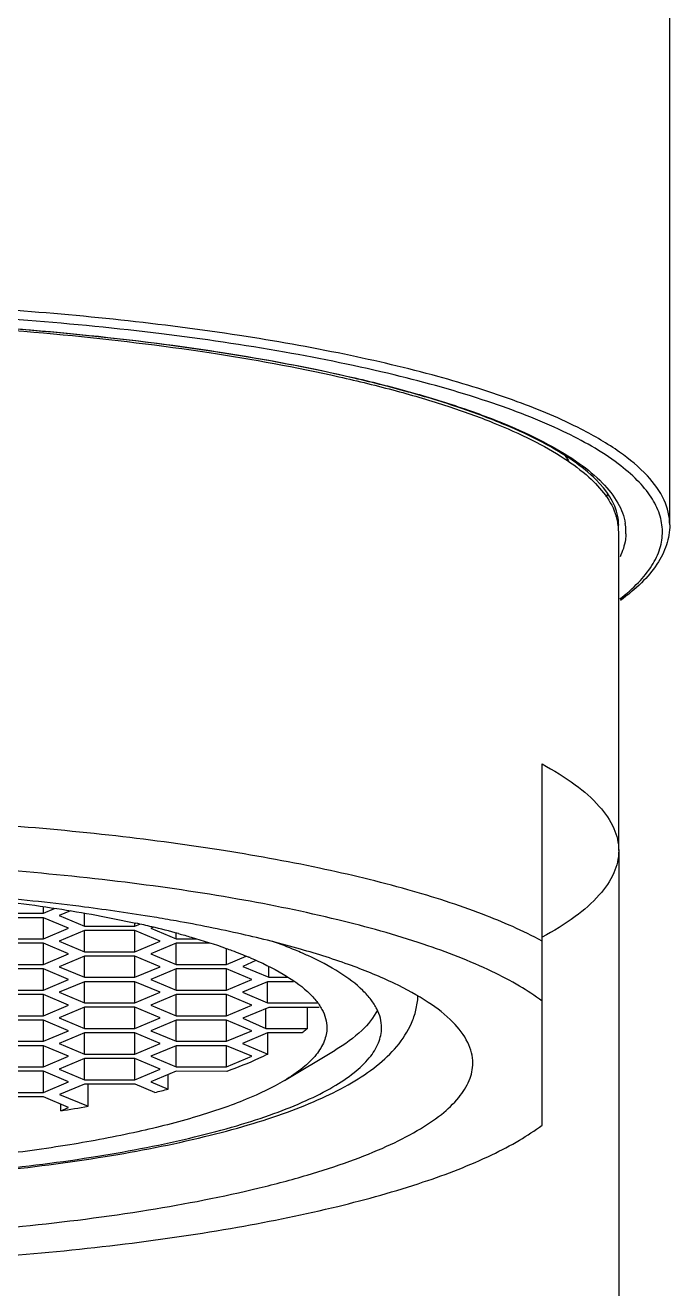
# Model space of a CAD drawing. Header units: millimetres. Extents: x 789 to 1209, y 393 to 987.
# Drawn here: x 1120.26 to 1126.88, y 807.56 to 820.55 of the extents above; entities that cross this region are included whole.
import ezdxf

# ---------------------------------------------------------------- set-up
doc = ezdxf.new("R2010")
doc.units = ezdxf.units.MM
doc.header["$LTSCALE"] = 0.1
doc.layers.add('02___PRT_ALL_AXES', color=7, linetype='Continuous')
doc.layers.add('DEF_LAYER_ASSEM_MEMBER', color=7, linetype='Continuous')

msp = doc.modelspace()

# ---------------------------------------------------------------- linework, layer by layer
at = {"color": 7, "linetype": 'Continuous'}
for p, q in [((1126.3578, 812.0646), (1126.3578, 782.1113)), ((1120.443, 811.4211), (1120.443, 811.4858)), ((1119.9234, 811.4211), (1120.443, 811.4211)), ((1120.443, 811.3758), (1119.9234, 811.3758)), ((1120.443, 811.4211), (1120.5588, 811.4696)), ((1120.443, 811.158), (1120.443, 811.3758)), ((1120.7028, 811.2669), (1120.443, 811.3758)), ((1120.7212, 811.4469), (1120.6054, 811.3984)), ((1120.6054, 811.3984), (1120.8652, 811.2896)), ((1120.8652, 811.2896), (1120.8652, 811.42)), ((1120.443, 811.158), (1120.7028, 811.2669)), ((1120.8652, 811.2442), (1120.6054, 811.1353)), ((1120.8652, 811.2896), (1121.3848, 811.2896)), ((1120.8652, 811.0265), (1120.8652, 811.2442)), ((1121.3848, 811.2442), (1120.8652, 811.2442)), ((1121.3848, 811.2896), (1121.3848, 811.3198)), ((1121.3848, 811.2896), (1121.4342, 811.3103)), ((1121.3848, 811.0265), (1121.3848, 811.2442)), ((1121.6447, 811.1353), (1121.3848, 811.2442)), ((1121.5681, 811.2756), (1121.5472, 811.2669)), ((1121.5472, 811.2669), (1121.807, 811.158)), ((1119.9234, 811.158), (1120.443, 811.158)), ((1120.443, 811.1127), (1119.9234, 811.1127)), ((1120.443, 810.8949), (1120.443, 811.1127)), ((1120.7028, 811.0038), (1120.443, 811.1127)), ((1120.6054, 811.1353), (1120.8652, 811.0265)), ((1121.3848, 811.0265), (1121.6447, 811.1353)), ((1121.807, 811.1127), (1121.5472, 811.0038)), ((1121.807, 811.158), (1121.807, 811.2134)), ((1121.807, 811.158), (1122.0193, 811.158)), ((1121.807, 810.8949), (1121.807, 811.1127)), ((1122.1549, 811.1127), (1121.807, 811.1127)), ((1120.443, 810.8949), (1120.7028, 811.0038)), ((1120.8652, 810.9811), (1120.6054, 810.8723)), ((1120.8652, 811.0265), (1121.3848, 811.0265)), ((1120.8652, 810.7634), (1120.8652, 810.9811)), ((1121.3848, 810.9811), (1120.8652, 810.9811)), ((1121.3848, 810.7634), (1121.3848, 810.9811)), ((1121.6447, 810.8723), (1121.3848, 810.9811)), ((1121.5472, 811.0038), (1121.807, 810.8949)), ((1122.3266, 810.8949), (1122.3266, 811.0517)), ((1122.3266, 810.8949), (1122.5293, 810.9798)), ((1119.9234, 810.8949), (1120.443, 810.8949)), ((1120.443, 810.8496), (1119.9234, 810.8496)), ((1120.443, 810.6318), (1120.443, 810.8496)), ((1120.7028, 810.7407), (1120.443, 810.8496)), ((1120.6054, 810.8723), (1120.8652, 810.7634)), ((1121.3848, 810.7634), (1121.6447, 810.8723)), ((1121.807, 810.8496), (1121.5472, 810.7407)), ((1121.807, 810.8949), (1122.3266, 810.8949)), ((1121.807, 810.6318), (1121.807, 810.8496)), ((1122.3266, 810.8496), (1121.807, 810.8496)), ((1122.3266, 810.6318), (1122.3266, 810.8496)), ((1122.5865, 810.7407), (1122.3266, 810.8496)), ((1122.627, 810.9344), (1122.4954, 810.8753)), ((1122.4954, 810.8753), (1122.7624, 810.7653)), ((1122.7624, 810.7653), (1122.7624, 810.8663)), ((1120.443, 810.6318), (1120.7028, 810.7407)), ((1120.8652, 810.718), (1120.6054, 810.6092)), ((1120.8652, 810.7634), (1121.3848, 810.7634)), ((1120.8652, 810.5003), (1120.8652, 810.718)), ((1121.3848, 810.718), (1120.8652, 810.718)), ((1121.3848, 810.5003), (1121.3848, 810.718)), ((1121.6447, 810.6092), (1121.3848, 810.718)), ((1121.5472, 810.7407), (1121.807, 810.6318)), ((1122.3266, 810.6318), (1122.5865, 810.7407)), ((1122.7488, 810.718), (1122.489, 810.6092)), ((1122.7488, 810.5003), (1122.7488, 810.718)), ((1123.0165, 810.718), (1122.7488, 810.718)), ((1122.7624, 810.7653), (1122.9562, 810.7653)), ((1119.9234, 810.6318), (1120.443, 810.6318)), ((1120.443, 810.5865), (1119.9234, 810.5865)), ((1120.443, 810.3688), (1120.443, 810.5865)), ((1120.7028, 810.4776), (1120.443, 810.5865)), ((1120.6054, 810.6092), (1120.8652, 810.5003)), ((1121.3848, 810.5003), (1121.6447, 810.6092)), ((1121.807, 810.5865), (1121.5472, 810.4776)), ((1121.807, 810.6318), (1122.3266, 810.6318)), ((1121.807, 810.3688), (1121.807, 810.5865)), ((1122.3266, 810.5865), (1121.807, 810.5865)), ((1122.3266, 810.3688), (1122.3266, 810.5865)), ((1122.5865, 810.4776), (1122.3266, 810.5865)), ((1122.489, 810.6092), (1122.7488, 810.5003)), ((1120.443, 810.3688), (1120.7028, 810.4776)), ((1120.8652, 810.4549), (1120.6054, 810.3461)), ((1120.8652, 810.5003), (1121.3848, 810.5003)), ((1120.8652, 810.2372), (1120.8652, 810.4549)), ((1121.3848, 810.4549), (1120.8652, 810.4549)), ((1121.3848, 810.2372), (1121.3848, 810.4549)), ((1121.6447, 810.3461), (1121.3848, 810.4549)), ((1121.5472, 810.4776), (1121.807, 810.3688)), ((1122.3266, 810.3688), (1122.5865, 810.4776)), ((1122.7624, 810.4531), (1122.4954, 810.3431)), ((1122.7488, 810.5003), (1123.2684, 810.5003)), ((1123.2792, 810.4531), (1122.7624, 810.4531)), ((1123.1586, 810.2382), (1123.1586, 810.4531)), ((1119.9234, 810.3688), (1120.443, 810.3688)), ((1120.443, 810.3234), (1119.9234, 810.3234)), ((1120.443, 810.1057), (1120.443, 810.3234)), ((1120.7028, 810.2145), (1120.443, 810.3234)), ((1120.6054, 810.3461), (1120.8652, 810.2372)), ((1121.3848, 810.2372), (1121.6447, 810.3461)), ((1121.807, 810.3234), (1121.5472, 810.2145)), ((1121.807, 810.3688), (1122.3266, 810.3688)), ((1121.807, 810.1057), (1121.807, 810.3234)), ((1122.3266, 810.3234), (1121.807, 810.3234)), ((1122.3266, 810.1057), (1122.3266, 810.3234)), ((1122.5865, 810.2145), (1122.3266, 810.3234)), ((1122.4954, 810.3431), (1122.7288, 810.2382)), ((1122.7288, 810.2382), (1122.7288, 810.4392)), ((1120.443, 810.1057), (1120.7028, 810.2145)), ((1120.8652, 810.1918), (1120.6054, 810.083)), ((1120.8652, 810.2372), (1121.3848, 810.2372)), ((1120.8652, 809.9741), (1120.8652, 810.1918)), ((1121.3848, 810.1918), (1120.8652, 810.1918)), ((1121.3848, 809.9741), (1121.3848, 810.1918)), ((1121.6447, 810.083), (1121.3848, 810.1918)), ((1121.5472, 810.2145), (1121.807, 810.1057)), ((1122.3266, 810.1057), (1122.5865, 810.2145)), ((1122.749, 810.1918), (1122.4898, 810.0831)), ((1122.7288, 810.2382), (1123.1586, 810.2382)), ((1123.1045, 810.1918), (1122.749, 810.1918)), ((1122.7523, 809.9737), (1122.7523, 810.1918)), ((1119.9234, 810.1057), (1120.443, 810.1057)), ((1120.443, 810.0603), (1119.9234, 810.0603)), ((1120.443, 809.8426), (1120.443, 810.0603)), ((1120.7028, 809.9514), (1120.443, 810.0603)), ((1120.6054, 810.083), (1120.8652, 809.9741)), ((1121.3848, 809.9741), (1121.6447, 810.083)), ((1121.807, 810.0603), (1121.5472, 809.9514)), ((1121.807, 810.1057), (1122.3266, 810.1057)), ((1121.807, 809.8426), (1121.807, 810.0603)), ((1122.3266, 810.0603), (1121.807, 810.0603)), ((1122.3266, 809.8426), (1122.3266, 810.0603)), ((1122.5865, 809.9514), (1122.3266, 810.0603)), ((1122.4898, 810.0831), (1122.7523, 809.9737)), ((1120.443, 809.8426), (1120.7028, 809.9514)), ((1120.8652, 809.9288), (1120.6054, 809.8199)), ((1120.8652, 809.9741), (1121.3848, 809.9741)), ((1120.8652, 809.711), (1120.8652, 809.9288)), ((1121.3848, 809.9288), (1120.8652, 809.9288)), ((1121.3848, 809.711), (1121.3848, 809.9288)), ((1121.6447, 809.8199), (1121.3848, 809.9288)), ((1121.5472, 809.9514), (1121.807, 809.8426)), ((1122.3266, 809.8426), (1122.5865, 809.9514)), ((1122.9224, 809.7024), (1123.4441, 810.0154)), ((1119.9234, 809.8426), (1120.443, 809.8426)), ((1120.443, 809.7972), (1119.9234, 809.7972)), ((1120.443, 809.5795), (1120.443, 809.7972)), ((1120.7028, 809.6883), (1120.443, 809.7972)), ((1120.6054, 809.8199), (1120.8652, 809.711)), ((1121.3848, 809.711), (1121.6447, 809.8199)), ((1121.8069, 809.797), (1121.5474, 809.6883)), ((1122.3299, 809.7967), (1121.8069, 809.797)), ((1121.807, 809.8426), (1122.3266, 809.8426)), ((1120.443, 809.5795), (1120.7028, 809.6883)), ((1120.8652, 809.711), (1121.3848, 809.711)), ((1121.3855, 809.6657), (1120.8663, 809.6656)), ((1121.59, 809.5802), (1121.3855, 809.6657)), ((1121.5474, 809.6883), (1121.7251, 809.6138)), ((1121.7251, 809.6138), (1121.7251, 809.7627)), ((1119.9234, 809.5795), (1120.443, 809.5795)), ((1120.8663, 809.6656), (1120.6101, 809.5578)), ((1120.6101, 809.5578), (1120.9033, 809.4382)), ((1120.9033, 809.4382), (1120.9033, 809.6656)), ((1120.443, 809.5341), (1119.9234, 809.5341)), ((1120.7028, 809.4253), (1120.443, 809.5341)), ((1120.6214, 809.3911), (1120.6214, 809.4594)), ((1120.6214, 809.3911), (1120.7028, 809.4253))]:
    msp.add_line(p, q, dxfattribs=at)
for centre, radius, start, end in [((1125.5008, 816.2152), 0.892, 324.7616, 326.98786), ((1125.882, 815.4103), 0.4759, 7.08217, 10.71091), ((1125.896, 815.412), 0.4619, 0.01792, 7.08355), ((1125.8312, 815.4121), 0.5266, 357.42472, 359.99907), ((1125.8926, 815.3387), 0.5402, 2.23117, 9.38555), ((1125.9019, 815.3394), 0.531, 357.79747, 2.20462), ((1119.1693, 801.2011), 10.3599, 76.67084, 77.60325), ((1119.4587, 802.4211), 9.106, 74.89086, 76.6729), ((1121.045, 807.3699), 3.9046, 67.03232, 67.26569), ((1121.5739, 807.5218), 3.811, 65.35291, 66.29208), ((1119.4536, 818.4615), 9.1346, 283.52587, 284.39905), ((1118.4119, 823.5056), 14.2864, 278.89721, 280.04341)]:
    msp.add_arc(centre, radius, start, end, dxfattribs=at)
for points, knots in [([(1125.9733, 816.3948), (1125.7609, 816.5038), (1125.2757, 816.7063), (1124.4604, 816.9587), (1123.5053, 817.1821), (1122.013, 817.4446), (1119.9497, 817.6597), (1118.2436, 817.7164), (1117.3578, 817.7164)], [0, 0, 0, 0, 0.0816467, 0.1792428, 0.2915556, 0.4168099, 0.69714, 1, 1, 1, 1]), ([(1126.3531, 816.04), (1126.1784, 816.1713), (1125.7412, 816.4139), (1124.9654, 816.7109), (1124.005, 816.9773), (1122.8827, 817.2055), (1121.6249, 817.3896), (1119.7709, 817.5732), (1118.334, 817.6255), (1117.3578, 817.6255)], [0, 0, 0, 0, 0.0710493, 0.1612312, 0.269706, 0.3945777, 0.5332672, 0.6827173, 1, 1, 1, 1]), ([(1117.3578, 817.5348), (1117.9334, 817.5348), (1119.0648, 817.509), (1120.7098, 817.3936), (1122.2333, 817.2064), (1123.3982, 816.9893), (1124.225, 816.7797), (1124.7581, 816.6158), (1125.2242, 816.4407), (1125.6193, 816.2558), (1125.9405, 816.0628), (1126.1858, 815.8622), (1126.354, 815.6538), (1126.4135, 815.5), (1126.4256, 815.4268)], [0, 0, 0, 0, 0.1797406, 0.3533026, 0.514806, 0.6588934, 0.7229795, 0.7811251, 0.8329835, 0.878341, 0.9171715, 0.9497466, 0.9768304, 1, 1, 1, 1]), ([(1126.3496, 815.4987), (1126.3225, 815.6421), (1126.1667, 815.8576), (1125.8797, 816.0856), (1125.5626, 816.2736), (1125.1715, 816.4539), (1124.7087, 816.626), (1124.1789, 816.7874), (1123.3568, 816.9941), (1122.1993, 817.2083), (1120.6859, 817.3932), (1119.0524, 817.5071), (1117.9291, 817.5326), (1117.3578, 817.5326)], [0, 0, 0, 0, 0.0461717, 0.0780783, 0.1167098, 0.1621447, 0.2142506, 0.2727495, 0.3372523, 0.4822696, 0.6447478, 0.8192872, 1, 1, 1, 1]), ([(1126.8828, 815.4121), (1126.8828, 815.4987), (1126.8355, 815.6878), (1126.6461, 815.9431), (1126.351, 816.1852), (1126.1094, 816.3249), (1125.9733, 816.3948)], [0, 0, 0, 0, 0.1858217, 0.4031937, 0.671662, 1, 1, 1, 1]), ([(1126.369, 814.6508), (1126.437, 814.7029), (1126.5582, 814.8075), (1126.7012, 814.9818), (1126.7891, 815.1615), (1126.8178, 815.346), (1126.7847, 815.5303), (1126.6927, 815.7096), (1126.5459, 815.8835), (1126.4224, 815.9879), (1126.3531, 816.04)], [0, 0, 0, 0, 0.1504936, 0.2801254, 0.3934933, 0.4978525, 0.6025622, 0.7168876, 0.847891, 1, 1, 1, 1]), ([(1126.8828, 815.4121), (1126.8828, 815.3427), (1126.8581, 815.1988), (1126.7536, 814.9958), (1126.5894, 814.8044), (1126.4526, 814.6913), (1126.3766, 814.6355)], [0, 0, 0, 0, 0.2168802, 0.4473497, 0.7053171, 1, 1, 1, 1]), ([(1126.4324, 815.3189), (1126.4317, 815.2994), (1126.4241, 815.2188), (1126.3984, 815.1404), (1126.3719, 815.0853)], [0, 0, 0, 0, 0.2425818, 1, 1, 1, 1]), ([(1119.6743, 811.5843), (1119.9773, 811.5536), (1120.5531, 811.482), (1121.1243, 811.3786), (1121.3934, 811.3195)], [0, 0, 0, 0, 0.5250288, 1, 1, 1, 1]), ([(1121.8323, 811.2124), (1121.8757, 811.2006), (1122.0401, 811.1546), (1122.2029, 811.103), (1122.3213, 811.0608)], [0, 0, 0, 0, 0.2636095, 1, 1, 1, 1]), ([(1123.1063, 811.0112), (1123.0824, 811.0217), (1122.982, 811.0646), (1122.88, 811.1037), (1122.8018, 811.1319)], [0, 0, 0, 0, 0.2388678, 1, 1, 1, 1]), ([(1122.3213, 811.0608), (1122.3416, 811.0536), (1122.4197, 811.0252), (1122.4972, 810.9949), (1122.554, 810.9711)], [0, 0, 0, 0, 0.2589338, 1, 1, 1, 1]), ([(1122.5686, 810.9649), (1122.6854, 810.9154), (1122.8918, 810.8163), (1123.1172, 810.6622), (1123.2441, 810.5318), (1123.309, 810.4381), (1123.3487, 810.3425), (1123.3578, 810.2769), (1123.3578, 810.2453)], [0, 0, 0, 0, 0.3396217, 0.6120003, 0.7251276, 0.8251722, 0.9153064, 1, 1, 1, 1]), ([(1123.9203, 810.2453), (1123.9203, 810.2776), (1123.9117, 810.3444), (1123.8738, 810.4421), (1123.8119, 810.5381), (1123.6908, 810.6715), (1123.475, 810.8306), (1123.2758, 810.9339), (1123.1632, 810.9856)], [0, 0, 0, 0, 0.0873798, 0.1796993, 0.2811088, 0.3946621, 0.665185, 1, 1, 1, 1]), ([(1117.3578, 808.6466), (1117.793, 808.6466), (1118.6481, 808.6667), (1119.8902, 808.7566), (1121.0387, 808.9027), (1121.9155, 809.0729), (1122.5377, 809.2384), (1122.9409, 809.3693), (1123.2972, 809.512), (1123.6063, 809.6683), (1123.869, 809.8424), (1124.0849, 810.044), (1124.2157, 810.2462), (1124.2777, 810.4258), (1124.2918, 810.5208), (1124.2943, 810.5689)], [0, 0, 0, 0, 0.1727341, 0.3393429, 0.4940877, 0.6319969, 0.6934572, 0.7495305, 0.8001719, 0.8456639, 0.8867576, 0.9248878, 0.962187, 0.9808839, 1, 1, 1, 1]), ([(1123.8769, 810.4269), (1123.8391, 810.3478), (1123.7072, 810.1891), (1123.5413, 810.0737), (1123.4441, 810.0154)], [0, 0, 0, 0, 0.4360278, 1, 1, 1, 1]), ([(1117.3578, 808.6577), (1117.7847, 808.6577), (1118.6232, 808.6773), (1119.8403, 808.7649), (1120.9626, 808.9069), (1121.8164, 809.0714), (1122.4177, 809.2303), (1122.8012, 809.354), (1123.1328, 809.486), (1123.4098, 809.6249), (1123.6301, 809.7699), (1123.7924, 809.9207), (1123.8954, 810.0784), (1123.9203, 810.1924), (1123.9203, 810.2453)], [0, 0, 0, 0, 0.1827075, 0.3588074, 0.5220184, 0.6666624, 0.7305239, 0.7880942, 0.8390317, 0.8831548, 0.9205187, 0.9515558, 0.9773464, 1, 1, 1, 1]), ([(1123.3578, 810.2453), (1123.3578, 810.1981), (1123.3362, 810.0968), (1123.2467, 809.9559), (1123.1053, 809.821), (1122.9882, 809.7419), (1122.9224, 809.7024)], [0, 0, 0, 0, 0.1955157, 0.4169574, 0.6820216, 1, 1, 1, 1]), ([(1123.1586, 810.2382), (1123.1543, 810.2343), (1123.1366, 810.2184), (1123.1185, 810.2031), (1123.1045, 810.1918)], [0, 0, 0, 0, 0.244056, 1, 1, 1, 1]), ([(1122.7523, 809.9737), (1122.7206, 809.958), (1122.5826, 809.8925), (1122.4404, 809.8363), (1122.3299, 809.7967)], [0, 0, 0, 0, 0.2316757, 1, 1, 1, 1]), ([(1122.9224, 809.7024), (1122.7972, 809.6273), (1122.502, 809.4883), (1121.9952, 809.3161), (1121.3879, 809.1629), (1120.6931, 809.0324), (1119.9253, 808.9276), (1118.8069, 808.8236), (1117.9433, 808.7938), (1117.3578, 808.7938)], [0, 0, 0, 0, 0.077045, 0.1714812, 0.2821832, 0.4072998, 0.5444806, 0.691011, 1, 1, 1, 1])]:
    msp.add_open_spline(points, degree=3, knots=knots, dxfattribs=at)
at = {"layer": '02___PRT_ALL_AXES', "color": 7, "linetype": 'Continuous'}
msp.add_line((1126.8828, 815.4121), (1126.8828, 821.1736), dxfattribs=at)
at = {"layer": 'DEF_LAYER_ASSEM_MEMBER', "color": 7, "linetype": 'Continuous'}
for p, q in [((1126.3578, 812.0646), (1126.3578, 815.3394)), ((1125.5703, 809.2439), (1125.5703, 812.9553))]:
    msp.add_line(p, q, dxfattribs=at)
for centre, radius, start, end in [((1125.0397, 815.4714), 1.0062, 36.81026, 40.6532), ((1125.5027, 816.2139), 0.8897, 324.78662, 327.12834), ((1125.7744, 815.329), 0.5845, 13.99507, 17.06909), ((1125.8027, 815.3359), 0.5554, 7.75062, 14.012), ((1125.8256, 815.3392), 0.5322, 0.02057, 7.72987), ((1117.8636, 787.9769), 23.6991, 82.723, 85.01483)]:
    msp.add_arc(centre, radius, start, end, dxfattribs=at)
for points, knots in [([(1117.3578, 817.5167), (1117.916, 817.5167), (1119.0141, 817.4921), (1120.6129, 817.3826), (1122.0989, 817.2045), (1123.2398, 816.998), (1124.055, 816.7986), (1124.5851, 816.6421), (1125.0527, 816.4746), (1125.4535, 816.2978), (1125.7857, 816.1119), (1126.103, 815.8781), (1126.2853, 815.6565), (1126.3331, 815.5005)], [0, 0, 0, 0, 0.1772606, 0.3486966, 0.5087514, 0.6523402, 0.716592, 0.7751984, 0.8278084, 0.8741883, 0.9142608, 0.9481881, 1, 1, 1, 1]), ([(1125.5703, 812.9553), (1125.6886, 812.8915), (1125.8985, 812.7638), (1126.1542, 812.5437), (1126.3175, 812.3124), (1126.3578, 812.1427), (1126.3578, 812.0646)], [0, 0, 0, 0, 0.3250207, 0.5923728, 0.8110205, 1, 1, 1, 1]), ([(1125.5703, 811.136), (1125.3736, 811.2422), (1124.9197, 811.4392), (1124.1522, 811.6843), (1123.2463, 811.9016), (1122.2203, 812.0862), (1121.0948, 812.2342), (1119.4648, 812.3805), (1118.2086, 812.4226), (1117.3578, 812.4226)], [0, 0, 0, 0, 0.0801247, 0.176691, 0.2884749, 0.413684, 0.5500907, 0.6951466, 1, 1, 1, 1]), ([(1126.3578, 812.0646), (1126.3578, 811.9865), (1126.3175, 811.8169), (1126.1542, 811.5855), (1125.8985, 811.3654), (1125.6886, 811.2377), (1125.5703, 811.1739)], [0, 0, 0, 0, 0.1889795, 0.4076272, 0.6749793, 1, 1, 1, 1]), ([(1125.5703, 810.519), (1125.496, 810.575), (1125.3283, 810.6843), (1124.9266, 810.8941), (1124.3044, 811.1321), (1123.4283, 811.3756), (1122.4036, 811.5841), (1121.255, 811.7524), (1119.5618, 811.9202), (1118.2494, 811.968), (1117.3578, 811.968)], [0, 0, 0, 0, 0.0331378, 0.0710489, 0.1611648, 0.2695995, 0.3944564, 0.5331547, 0.6826301, 1, 1, 1, 1]), ([(1121.808, 811.3419), (1121.7323, 811.3554), (1121.4191, 811.4091), (1121.1045, 811.4546), (1120.8655, 811.4852)], [0, 0, 0, 0, 0.2418017, 1, 1, 1, 1]), ([(1124.8578, 809.8814), (1124.8578, 809.917), (1124.8487, 809.9904), (1124.7925, 810.1408), (1124.6463, 810.3267), (1124.385, 810.5268), (1124.032, 810.718), (1123.5904, 810.898), (1123.0649, 811.0649), (1122.4623, 811.2164), (1122.0336, 811.3017), (1121.808, 811.3419)], [0, 0, 0, 0, 0.0301549, 0.0618998, 0.1349846, 0.2265022, 0.3392804, 0.4739474, 0.629926, 0.805892, 1, 1, 1, 1]), ([(1117.3578, 808.067), (1117.8457, 808.067), (1118.804, 808.0895), (1120.1949, 808.1895), (1121.4776, 808.3518), (1122.4533, 808.5399), (1123.1405, 808.7215), (1123.5788, 808.8628), (1123.9578, 809.0136), (1124.2744, 809.1725), (1124.5262, 809.3382), (1124.7117, 809.5104), (1124.8293, 809.6907), (1124.8578, 809.821), (1124.8578, 809.8814)], [0, 0, 0, 0, 0.1827049, 0.3588077, 0.5220188, 0.6666624, 0.730524, 0.788094, 0.8390314, 0.8831551, 0.9205191, 0.9515556, 0.9773463, 1, 1, 1, 1]), ([(1117.3578, 807.7949), (1118.2494, 807.7949), (1119.5618, 807.8427), (1121.255, 808.0105), (1122.4036, 808.1788), (1123.4283, 808.3873), (1124.3044, 808.6308), (1124.9266, 808.8688), (1125.3283, 809.0786), (1125.496, 809.1878), (1125.5703, 809.2439)], [0, 0, 0, 0, 0.3173699, 0.4668453, 0.6055436, 0.7304005, 0.8388352, 0.9289511, 0.9668622, 1, 1, 1, 1])]:
    msp.add_open_spline(points, degree=3, knots=knots, dxfattribs=at)

doc.saveas('drawing.dxf')
